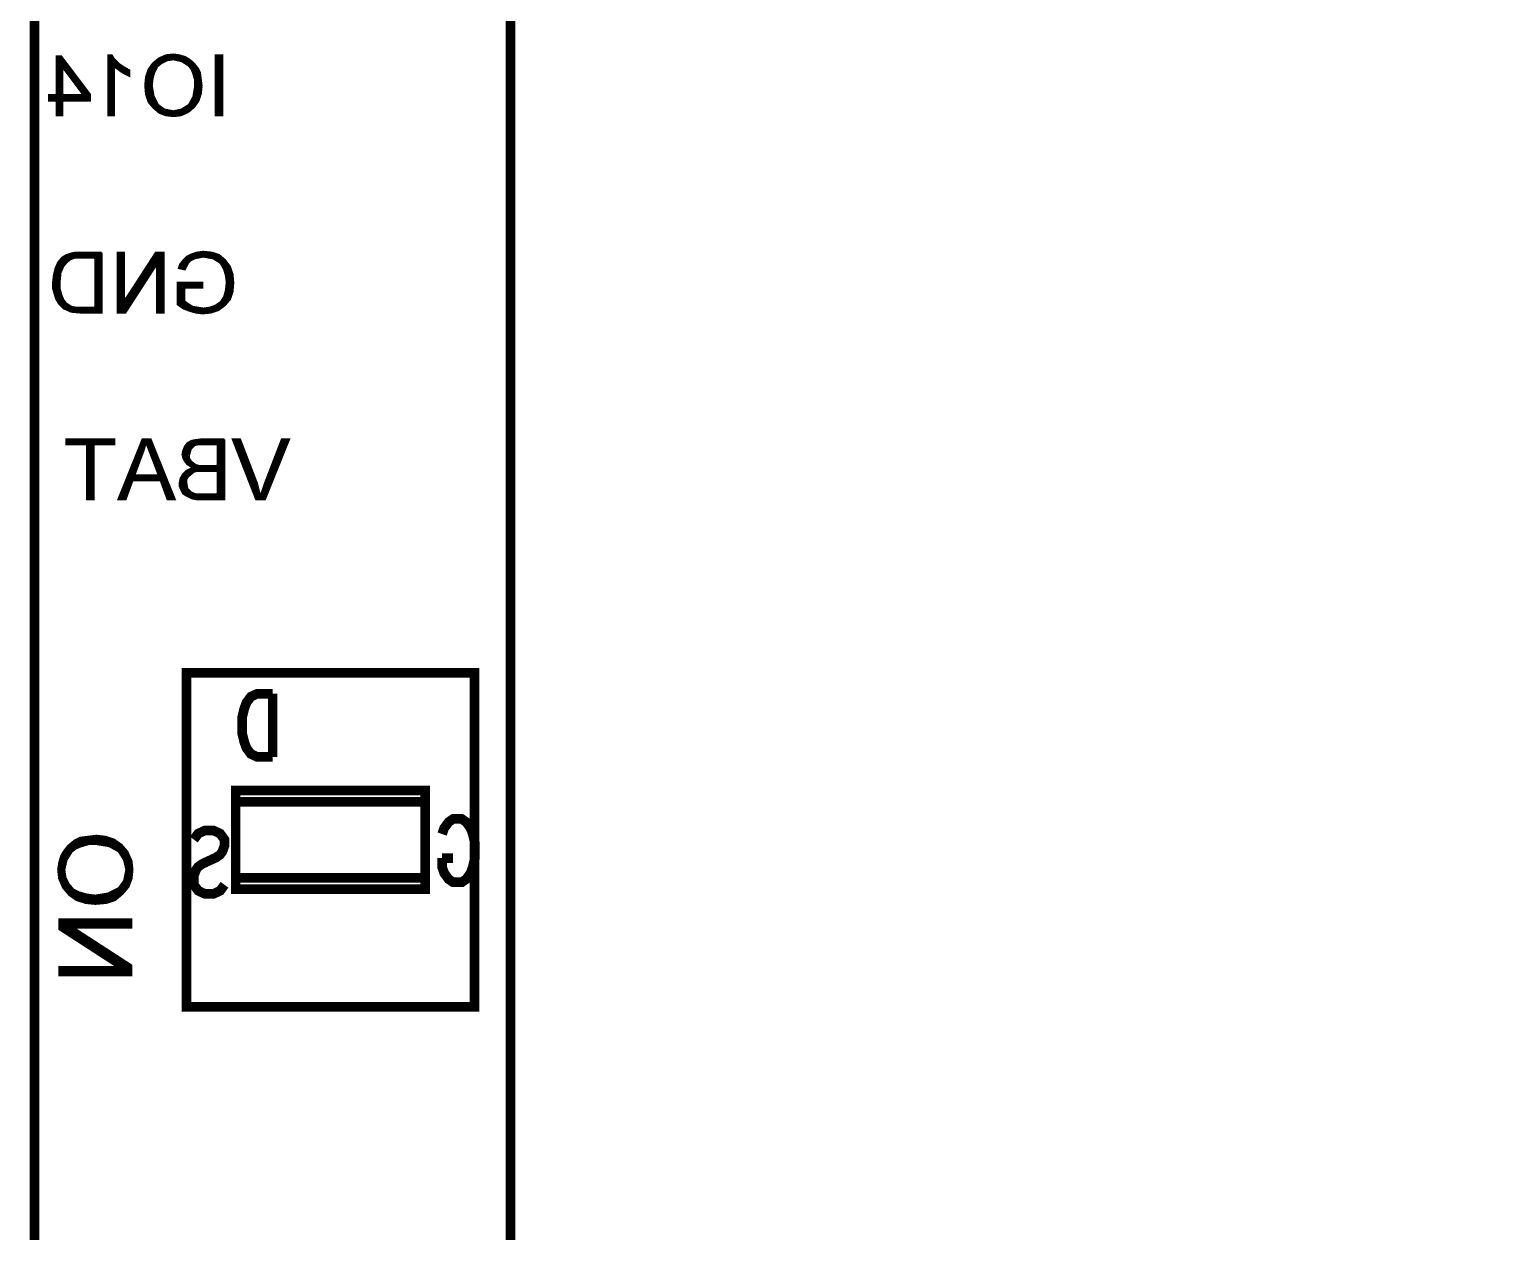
# Model space of a CAD drawing. Extents: x 1.36 to 3.09, y 1.35 to 6.
# Drawn here: x 1.356 to 2.124, y 3.575 to 4.199 of the extents above; entities that cross this region are included whole.
import ezdxf

# ---------------------------------------------------------------- set-up
doc = ezdxf.new("R2010")
doc.units = 0
doc.layers.add('SSB004129_PHO', color=12, linetype='CONTINUOUS')

msp = doc.modelspace()

# ---------------------------------------------------------------- linework, layer by layer
at = {"layer": 'SSB004129_PHO'}
for points, const_width in [([(1.35854, 1.43433), (1.35854, 5.6261)], 0.005), ([(1.60577, 5.20801), (1.60577, 2.19501), (2.43254, 2.19501), (2.43254, 5.20801), (1.60577, 5.20801)], 0.005), ([(1.38736, 4.16498), (1.37243, 4.18474), (1.37006, 4.18474), (1.37006, 4.16515), (1.36956, 4.16465), (1.36604, 4.16465), (1.36604, 4.16163), (1.36956, 4.16163), (1.37006, 4.16113), (1.37006, 4.15404), (1.37308, 4.15404), (1.37308, 4.16113), (1.37358, 4.16163), (1.38736, 4.16163), (1.38736, 4.16498)], 0.001), ([(1.371, 4.15404), (1.371, 4.18474)], 0.001), ([(1.372, 4.15404), (1.372, 4.18474)], 0.001), ([(1.373, 4.15404), (1.373, 4.18399)], 0.001), ([(1.374, 4.17792), (1.374, 4.18267)], 0.001), ([(1.375, 4.17659), (1.375, 4.18134)], 0.001), ([(1.376, 4.17525), (1.376, 4.18002)], 0.001), ([(1.4079, 4.17736), (1.40502, 4.179), (1.405, 4.17902), (1.40232, 4.18081), (1.40224, 4.18087), (1.40001, 4.1831), (1.39993, 4.1832), (1.39874, 4.18519), (1.39684, 4.18519), (1.39684, 4.15404), (1.39986, 4.15404), (1.39986, 4.17854), (1.40066, 4.17894), (1.4042, 4.17629), (1.4079, 4.17444), (1.4079, 4.17736)], 0.001), ([(1.397, 4.15404), (1.397, 4.18519)], 0.001), ([(1.398, 4.15404), (1.398, 4.18519)], 0.001), ([(1.399, 4.15404), (1.399, 4.18475)], 0.001), ([(1.4, 4.17889), (1.4, 4.18311)], 0.001), ([(1.401, 4.17869), (1.401, 4.18211)], 0.001), ([(1.402, 4.17794), (1.402, 4.18111)], 0.001), ([(1.403, 4.17719), (1.403, 4.18035)], 0.001), ([(1.404, 4.17644), (1.404, 4.17968)], 0.001), ([(1.405, 4.17589), (1.405, 4.17902)], 0.001), ([(1.44539, 4.16916), (1.44452, 4.17616), (1.44324, 4.17871), (1.44108, 4.18131), (1.43892, 4.18304), (1.43677, 4.18433), (1.43374, 4.1852), (1.43071, 4.18563), (1.42683, 4.1852), (1.42295, 4.18347), (1.41993, 4.18088), (1.41778, 4.17787), (1.41648, 4.17397), (1.41604, 4.16961), (1.41648, 4.16481), (1.41777, 4.16094), (1.42036, 4.15792), (1.42339, 4.15532), (1.42682, 4.15403), (1.43072, 4.1536), (1.4346, 4.15403), (1.43848, 4.15576)], 0.001), ([(1.419, 4.1595), (1.419, 4.17958)], 0.001), ([(1.44193, 4.17229), (1.44193, 4.16917), (1.44193, 4.16909), (1.44103, 4.16373), (1.44098, 4.16357), (1.43875, 4.15955), (1.43857, 4.15937), (1.435, 4.15714), (1.43485, 4.15707), (1.43083, 4.15618), (1.43062, 4.15618), (1.42616, 4.15707), (1.42596, 4.15715), (1.42284, 4.15939), (1.42268, 4.15957), (1.42045, 4.16403), (1.4204, 4.16418), (1.41951, 4.16953), (1.4195, 4.16961), (1.41951, 4.16968), (1.41996, 4.17325), (1.41997, 4.17332), (1.42086, 4.17645), (1.4209, 4.17653), (1.42224, 4.17921), (1.42237, 4.17938), (1.4246, 4.18117), (1.42469, 4.18122), (1.42737, 4.18256), (1.42752, 4.18261), (1.43065, 4.18306), (1.43083, 4.18305), (1.43485, 4.18216), (1.435, 4.18209), (1.43857, 4.17986), (1.43871, 4.17974), (1.44005, 4.17795), (1.44011, 4.17784), (1.441, 4.1756), (1.44102, 4.17556), (1.44191, 4.17243), (1.44193, 4.17229)], 0.001), ([(1.42, 4.17343), (1.42, 4.18094)], 0.001), ([(1.421, 4.17674), (1.421, 4.1818)], 0.001), ([(1.422, 4.17874), (1.422, 4.18266)], 0.001), ([(1.423, 4.17988), (1.423, 4.18349)], 0.001), ([(1.424, 4.18068), (1.424, 4.18394)], 0.001), ([(1.425, 4.18138), (1.425, 4.18438)], 0.001), ([(1.426, 4.18188), (1.426, 4.18483)], 0.001), ([(1.427, 4.18238), (1.427, 4.18522)], 0.001), ([(1.428, 4.18268), (1.428, 4.18533)], 0.001), ([(1.429, 4.18282), (1.429, 4.18544)], 0.001), ([(1.43, 4.18296), (1.43, 4.18555)], 0.001), ([(1.431, 4.18301), (1.431, 4.18559)], 0.001), ([(1.432, 4.18279), (1.432, 4.18544)], 0.001), ([(1.433, 4.18257), (1.433, 4.1853)], 0.001), ([(1.434, 4.18234), (1.434, 4.18512)], 0.001), ([(1.435, 4.18209), (1.435, 4.18484)], 0.001), ([(1.436, 4.18147), (1.436, 4.18455)], 0.001), ([(1.437, 4.18084), (1.437, 4.18419)], 0.001), ([(1.438, 4.18022), (1.438, 4.18359)], 0.001), ([(1.439, 4.17935), (1.439, 4.18297)], 0.001), ([(1.44, 4.17801), (1.44, 4.18217)], 0.001), ([(1.441, 4.17562), (1.441, 4.18137)], 0.001), ([(1.442, 4.15904), (1.442, 4.18021)], 0.001), ([(1.443, 4.16044), (1.443, 4.17901)], 0.001), ([(1.45611, 4.18519), (1.45265, 4.18519), (1.45265, 4.15404), (1.45611, 4.15404), (1.45611, 4.18519)], 0.001), ([(1.453, 4.15404), (1.453, 4.18519)], 0.001), ([(1.454, 4.15404), (1.454, 4.18519)], 0.001), ([(1.455, 4.15404), (1.455, 4.18519)], 0.001), ([(1.456, 4.15404), (1.456, 4.18519)], 0.001), ([(1.38345, 4.16515), (1.38295, 4.16465), (1.37358, 4.16465), (1.37308, 4.16515), (1.37308, 4.17765), (1.37398, 4.17795), (1.38335, 4.16545), (1.38345, 4.16515)], 0.001), ([(1.377, 4.17392), (1.377, 4.1787)], 0.001), ([(1.378, 4.17259), (1.378, 4.17737)], 0.001), ([(1.379, 4.17125), (1.379, 4.17605)], 0.001), ([(1.38, 4.16992), (1.38, 4.17473)], 0.001), ([(1.381, 4.16859), (1.381, 4.1734)], 0.001), ([(1.382, 4.16725), (1.382, 4.17208)], 0.001), ([(1.406, 4.17539), (1.406, 4.17844)], 0.001), ([(1.407, 4.17489), (1.407, 4.17787)], 0.001), ([(1.417, 4.16325), (1.417, 4.17554)], 0.001), ([(1.418, 4.16067), (1.418, 4.17818)], 0.001), ([(1.444, 4.16238), (1.444, 4.1772)], 0.001), ([(1.445, 4.16562), (1.445, 4.17232)], 0.001), ([(1.367, 4.16163), (1.367, 4.16465)], 0.001), ([(1.368, 4.16163), (1.368, 4.16465)], 0.001), ([(1.369, 4.16163), (1.369, 4.16465)], 0.001), ([(1.37, 4.16137), (1.37, 4.16492)], 0.001), ([(1.374, 4.16163), (1.374, 4.16465)], 0.001), ([(1.375, 4.16163), (1.375, 4.16465)], 0.001), ([(1.376, 4.16163), (1.376, 4.16465)], 0.001), ([(1.377, 4.16163), (1.377, 4.16465)], 0.001), ([(1.378, 4.16163), (1.378, 4.16465)], 0.001), ([(1.379, 4.16163), (1.379, 4.16465)], 0.001), ([(1.38, 4.16163), (1.38, 4.16465)], 0.001), ([(1.381, 4.16163), (1.381, 4.16465)], 0.001), ([(1.382, 4.16163), (1.382, 4.16465)], 0.001), ([(1.383, 4.16592), (1.383, 4.17076)], 0.001), ([(1.383, 4.16163), (1.383, 4.16465)], 0.001), ([(1.384, 4.16163), (1.384, 4.16943)], 0.001), ([(1.385, 4.16163), (1.385, 4.16811)], 0.001), ([(1.386, 4.16163), (1.386, 4.16679)], 0.001), ([(1.387, 4.16163), (1.387, 4.16546)], 0.001), ([(1.42, 4.15834), (1.42, 4.1666)], 0.001), ([(1.43848, 4.15576), (1.44151, 4.15835), (1.44366, 4.16136), (1.44496, 4.16526), (1.44539, 4.16916)], 0.001), ([(1.441, 4.15791), (1.441, 4.16361)], 0.001), ([(1.421, 4.15737), (1.421, 4.16294)], 0.001), ([(1.422, 4.15651), (1.422, 4.16094)], 0.001), ([(1.423, 4.15565), (1.423, 4.15927)], 0.001), ([(1.424, 4.15509), (1.424, 4.15856)], 0.001), ([(1.425, 4.15472), (1.425, 4.15784)], 0.001), ([(1.426, 4.15434), (1.426, 4.15713)], 0.001), ([(1.427, 4.15401), (1.427, 4.1569)], 0.001), ([(1.428, 4.1539), (1.428, 4.1567)], 0.001), ([(1.429, 4.15379), (1.429, 4.1565)], 0.001), ([(1.43, 4.15368), (1.43, 4.1563)], 0.001), ([(1.431, 4.15363), (1.431, 4.15622)], 0.001), ([(1.432, 4.15374), (1.432, 4.15644)], 0.001), ([(1.433, 4.15385), (1.433, 4.15666)], 0.001), ([(1.434, 4.15396), (1.434, 4.15689)], 0.001), ([(1.435, 4.15421), (1.435, 4.15714)], 0.001), ([(1.436, 4.15465), (1.436, 4.15776)], 0.001), ([(1.437, 4.1551), (1.437, 4.15839)], 0.001), ([(1.438, 4.15554), (1.438, 4.15901)], 0.001), ([(1.439, 4.1562), (1.439, 4.16001)], 0.001), ([(1.44, 4.15705), (1.44, 4.16181)], 0.001), ([(1.37504, 4.08153), (1.37293, 4.08026), (1.3708, 4.0777), (1.36951, 4.07468), (1.36863, 4.07118), (1.36819, 4.06722), (1.36819, 4.0642), (1.36906, 4.06115), (1.36993, 4.05853), (1.37121, 4.0564), (1.37378, 4.05383), (1.37764, 4.05212), (1.38245, 4.05168), (1.39353, 4.05168), (1.39353, 4.08282)], 0.001), ([(1.39007, 4.07975), (1.39007, 4.05475), (1.38957, 4.05425), (1.38019, 4.05425), (1.38009, 4.05426), (1.37786, 4.05471), (1.37768, 4.05478), (1.375, 4.05657), (1.37488, 4.05668), (1.37354, 4.05847), (1.37348, 4.05858), (1.37258, 4.06082), (1.37257, 4.06087), (1.37168, 4.06399), (1.37166, 4.06413), (1.37166, 4.06725), (1.37166, 4.0673), (1.3721, 4.07221), (1.37214, 4.07236), (1.37348, 4.07549), (1.37355, 4.0756), (1.37534, 4.07783), (1.37543, 4.07792), (1.37721, 4.07926), (1.37733, 4.07932), (1.37956, 4.08022), (1.37975, 4.08025), (1.38957, 4.08025), (1.39007, 4.07975)], 0.001), ([(1.372, 4.07106), (1.372, 4.07914)], 0.001), ([(1.373, 4.07436), (1.373, 4.0803)], 0.001), ([(1.374, 4.07616), (1.374, 4.0809)], 0.001), ([(1.375, 4.07741), (1.375, 4.0815)], 0.001), ([(1.3798, 4.08282), (1.37764, 4.08239), (1.37504, 4.08153)], 0.001), ([(1.376, 4.07835), (1.376, 4.08185)], 0.001), ([(1.377, 4.0791), (1.377, 4.08218)], 0.001), ([(1.378, 4.07959), (1.378, 4.08246)], 0.001), ([(1.379, 4.07999), (1.379, 4.08266)], 0.001), ([(1.39353, 4.08282), (1.3798, 4.08282)], 0.001), ([(1.38, 4.08025), (1.38, 4.08282)], 0.001), ([(1.381, 4.08025), (1.381, 4.08282)], 0.001), ([(1.382, 4.08025), (1.382, 4.08282)], 0.001), ([(1.383, 4.08025), (1.383, 4.08282)], 0.001), ([(1.384, 4.08025), (1.384, 4.08282)], 0.001), ([(1.385, 4.08025), (1.385, 4.08282)], 0.001), ([(1.386, 4.08025), (1.386, 4.08282)], 0.001), ([(1.387, 4.08025), (1.387, 4.08282)], 0.001), ([(1.388, 4.08025), (1.388, 4.08282)], 0.001), ([(1.389, 4.08025), (1.389, 4.08282)], 0.001), ([(1.39, 4.08), (1.39, 4.08282)], 0.001), ([(1.391, 4.05168), (1.391, 4.08282)], 0.001), ([(1.392, 4.05168), (1.392, 4.08282)], 0.001), ([(1.393, 4.05168), (1.393, 4.08282)], 0.001), ([(1.42567, 4.08282), (1.42154, 4.08282), (1.40606, 4.05894), (1.40514, 4.05922), (1.40514, 4.08282), (1.40167, 4.08282), (1.40167, 4.05168), (1.40581, 4.05168), (1.42129, 4.07556), (1.42221, 4.07529), (1.42221, 4.05168), (1.42567, 4.05168), (1.42567, 4.08282)], 0.001), ([(1.402, 4.05168), (1.402, 4.08282)], 0.001), ([(1.403, 4.05168), (1.403, 4.08282)], 0.001), ([(1.404, 4.05168), (1.404, 4.08282)], 0.001), ([(1.405, 4.05168), (1.405, 4.08282)], 0.001), ([(1.419, 4.07203), (1.419, 4.07891)], 0.001), ([(1.42, 4.07357), (1.42, 4.08046)], 0.001), ([(1.421, 4.07511), (1.421, 4.082)], 0.001), ([(1.422, 4.0757), (1.422, 4.08282)], 0.001), ([(1.423, 4.05168), (1.423, 4.08282)], 0.001), ([(1.424, 4.05168), (1.424, 4.08282)], 0.001), ([(1.425, 4.05168), (1.425, 4.08282)], 0.001), ([(1.46183, 4.06725), (1.4614, 4.07161), (1.4601, 4.0755), (1.4575, 4.07896), (1.45449, 4.08154), (1.45062, 4.08283), (1.44627, 4.08327), (1.4428, 4.08283), (1.44021, 4.08197), (1.43763, 4.08068), (1.43592, 4.07897), (1.43421, 4.07683), (1.43352, 4.07476), (1.43662, 4.07408), (1.43823, 4.0773), (1.43832, 4.07743), (1.43966, 4.07877), (1.43979, 4.07886), (1.44158, 4.07975), (1.4417, 4.0798), (1.44617, 4.08069), (1.44635, 4.08069), (1.45126, 4.0798), (1.45144, 4.07973), (1.45501, 4.0775), (1.45518, 4.07732), (1.45697, 4.0742), (1.45701, 4.07409), (1.4579, 4.07096), (1.45792, 4.07089), (1.45837, 4.06731), (1.45837, 4.06725), (1.45837, 4.0672), (1.45792, 4.06318), (1.4579, 4.0631), (1.45701, 4.05997), (1.45695, 4.05983), (1.45516, 4.05715), (1.45502, 4.05702), (1.45234, 4.05523), (1.45223, 4.05517), (1.44955, 4.05428), (1.44946, 4.05426), (1.44633, 4.05381), (1.44618, 4.05381), (1.44082, 4.05471), (1.44065, 4.05477), (1.43842, 4.05611), (1.43837, 4.05614), (1.43659, 4.05748), (1.43639, 4.05788), (1.43639, 4.06413), (1.43689, 4.06463), (1.44576, 4.06463), (1.44576, 4.0672), (1.43292, 4.0672), (1.43292, 4.0559), (1.43579, 4.05386), (1.43928, 4.05255), (1.44235, 4.05167), (1.44582, 4.05124), (1.45018, 4.05167), (1.45406, 4.05297), (1.45753, 4.05557), (1.46011, 4.05858), (1.4614, 4.06244), (1.46183, 4.06725)], 0.001), ([(1.436, 4.07421), (1.436, 4.07905)], 0.001), ([(1.437, 4.07484), (1.437, 4.08005)], 0.001), ([(1.438, 4.07684), (1.438, 4.08087)], 0.001), ([(1.439, 4.07811), (1.439, 4.08137)], 0.001), ([(1.44, 4.07897), (1.44, 4.08187)], 0.001), ([(1.441, 4.07947), (1.441, 4.08223)], 0.001), ([(1.442, 4.07986), (1.442, 4.08257)], 0.001), ([(1.443, 4.08006), (1.443, 4.08286)], 0.001), ([(1.444, 4.08026), (1.444, 4.08298)], 0.001), ([(1.445, 4.08046), (1.445, 4.08311)], 0.001), ([(1.446, 4.08066), (1.446, 4.08323)], 0.001), ([(1.447, 4.08057), (1.447, 4.08319)], 0.001), ([(1.448, 4.08039), (1.448, 4.08309)], 0.001), ([(1.449, 4.08021), (1.449, 4.08299)], 0.001), ([(1.45, 4.08003), (1.45, 4.08289)], 0.001), ([(1.451, 4.07985), (1.451, 4.08271)], 0.001), ([(1.452, 4.07938), (1.452, 4.08237)], 0.001), ([(1.453, 4.07875), (1.453, 4.08204)], 0.001), ([(1.454, 4.07813), (1.454, 4.08171)], 0.001), ([(1.455, 4.0775), (1.455, 4.08111)], 0.001), ([(1.456, 4.07589), (1.456, 4.08025)], 0.001), ([(1.457, 4.07412), (1.457, 4.07939)], 0.001), ([(1.369, 4.06137), (1.369, 4.07266)], 0.001), ([(1.37, 4.05843), (1.37, 4.07583)], 0.001), ([(1.371, 4.05676), (1.371, 4.07794)], 0.001), ([(1.415, 4.06586), (1.415, 4.07274)], 0.001), ([(1.416, 4.0674), (1.416, 4.07428)], 0.001), ([(1.417, 4.06894), (1.417, 4.07583)], 0.001), ([(1.418, 4.07048), (1.418, 4.07737)], 0.001), ([(1.434, 4.07466), (1.434, 4.0762)], 0.001), ([(1.435, 4.07443), (1.435, 4.07782)], 0.001), ([(1.458, 4.07025), (1.458, 4.0783)], 0.001), ([(1.459, 4.05728), (1.459, 4.07697)], 0.001), ([(1.46, 4.05845), (1.46, 4.07563)], 0.001), ([(1.461, 4.06126), (1.461, 4.0728)], 0.001), ([(1.41, 4.05814), (1.41, 4.06503)], 0.001), ([(1.411, 4.05968), (1.411, 4.06657)], 0.001), ([(1.412, 4.06123), (1.412, 4.06811)], 0.001), ([(1.413, 4.06277), (1.413, 4.06966)], 0.001), ([(1.414, 4.06431), (1.414, 4.0712)], 0.001), ([(1.433, 4.05585), (1.433, 4.0672)], 0.001), ([(1.434, 4.05513), (1.434, 4.0672)], 0.001), ([(1.435, 4.05442), (1.435, 4.0672)], 0.001), ([(1.436, 4.05378), (1.436, 4.0672)], 0.001), ([(1.437, 4.06463), (1.437, 4.0672)], 0.001), ([(1.438, 4.06463), (1.438, 4.0672)], 0.001), ([(1.439, 4.06463), (1.439, 4.0672)], 0.001), ([(1.44, 4.06463), (1.44, 4.0672)], 0.001), ([(1.441, 4.06463), (1.441, 4.0672)], 0.001), ([(1.442, 4.06463), (1.442, 4.0672)], 0.001), ([(1.443, 4.06463), (1.443, 4.0672)], 0.001), ([(1.444, 4.06463), (1.444, 4.0672)], 0.001), ([(1.445, 4.06463), (1.445, 4.0672)], 0.001), ([(1.458, 4.05612), (1.458, 4.06389)], 0.001), ([(1.372, 4.05562), (1.372, 4.06285)], 0.001), ([(1.373, 4.05462), (1.373, 4.05978)], 0.001), ([(1.374, 4.05374), (1.374, 4.05786)], 0.001), ([(1.375, 4.05329), (1.375, 4.05657)], 0.001), ([(1.376, 4.05285), (1.376, 4.0559)], 0.001), ([(1.406, 4.05197), (1.406, 4.05887)], 0.001), ([(1.407, 4.05351), (1.407, 4.0604)], 0.001), ([(1.408, 4.05506), (1.408, 4.06194)], 0.001), ([(1.409, 4.0566), (1.409, 4.06348)], 0.001), ([(1.437, 4.0534), (1.437, 4.05717)], 0.001), ([(1.438, 4.05303), (1.438, 4.05642)], 0.001), ([(1.454, 4.05295), (1.454, 4.05633)], 0.001), ([(1.455, 4.05367), (1.455, 4.057)], 0.001), ([(1.456, 4.05442), (1.456, 4.05841)], 0.001), ([(1.457, 4.05517), (1.457, 4.05994)], 0.001), ([(1.377, 4.0524), (1.377, 4.05524)], 0.001), ([(1.378, 4.05209), (1.378, 4.05468)], 0.001), ([(1.379, 4.05199), (1.379, 4.05448)], 0.001), ([(1.38, 4.0519), (1.38, 4.05428)], 0.001), ([(1.381, 4.05181), (1.381, 4.05425)], 0.001), ([(1.382, 4.05172), (1.382, 4.05425)], 0.001), ([(1.383, 4.05168), (1.383, 4.05425)], 0.001), ([(1.384, 4.05168), (1.384, 4.05425)], 0.001), ([(1.385, 4.05168), (1.385, 4.05425)], 0.001), ([(1.386, 4.05168), (1.386, 4.05425)], 0.001), ([(1.387, 4.05168), (1.387, 4.05425)], 0.001), ([(1.388, 4.05168), (1.388, 4.05425)], 0.001), ([(1.389, 4.05168), (1.389, 4.05425)], 0.001), ([(1.39, 4.05168), (1.39, 4.0545)], 0.001), ([(1.439, 4.05265), (1.439, 4.05576)], 0.001), ([(1.44, 4.05234), (1.44, 4.05516)], 0.001), ([(1.441, 4.05206), (1.441, 4.05468)], 0.001), ([(1.442, 4.05177), (1.442, 4.05451)], 0.001), ([(1.443, 4.05159), (1.443, 4.05434)], 0.001), ([(1.444, 4.05147), (1.444, 4.05418)], 0.001), ([(1.445, 4.05134), (1.445, 4.05401)], 0.001), ([(1.446, 4.05126), (1.446, 4.05384)], 0.001), ([(1.447, 4.05136), (1.447, 4.05391)], 0.001), ([(1.448, 4.05146), (1.448, 4.05405)], 0.001), ([(1.449, 4.05156), (1.449, 4.05419)], 0.001), ([(1.45, 4.05166), (1.45, 4.05443)], 0.001), ([(1.451, 4.05195), (1.451, 4.05476)], 0.001), ([(1.452, 4.05228), (1.452, 4.0551)], 0.001), ([(1.453, 4.05261), (1.453, 4.05567)], 0.001), ([(1.39997, 3.98597), (1.37508, 3.98597), (1.37508, 3.9834), (1.38529, 3.9834), (1.38579, 3.9829), (1.38579, 3.95483), (1.38926, 3.95483), (1.38926, 3.9829), (1.38976, 3.9834), (1.39997, 3.9834), (1.39997, 3.98597)], 0.001), ([(1.376, 3.9834), (1.376, 3.98597)], 0.001), ([(1.377, 3.9834), (1.377, 3.98597)], 0.001), ([(1.378, 3.9834), (1.378, 3.98597)], 0.001), ([(1.379, 3.9834), (1.379, 3.98597)], 0.001), ([(1.38, 3.9834), (1.38, 3.98597)], 0.001), ([(1.381, 3.9834), (1.381, 3.98597)], 0.001), ([(1.382, 3.9834), (1.382, 3.98597)], 0.001), ([(1.383, 3.9834), (1.383, 3.98597)], 0.001), ([(1.384, 3.9834), (1.384, 3.98597)], 0.001), ([(1.385, 3.9834), (1.385, 3.98597)], 0.001), ([(1.386, 3.95483), (1.386, 3.98597)], 0.001), ([(1.387, 3.95483), (1.387, 3.98597)], 0.001), ([(1.388, 3.95483), (1.388, 3.98597)], 0.001), ([(1.389, 3.95483), (1.389, 3.98597)], 0.001), ([(1.39, 3.9834), (1.39, 3.98597)], 0.001), ([(1.391, 3.9834), (1.391, 3.98597)], 0.001), ([(1.392, 3.9834), (1.392, 3.98597)], 0.001), ([(1.393, 3.9834), (1.393, 3.98597)], 0.001), ([(1.394, 3.9834), (1.394, 3.98597)], 0.001), ([(1.395, 3.9834), (1.395, 3.98597)], 0.001), ([(1.396, 3.9834), (1.396, 3.98597)], 0.001), ([(1.397, 3.9834), (1.397, 3.98597)], 0.001), ([(1.398, 3.9834), (1.398, 3.98597)], 0.001), ([(1.399, 3.9834), (1.399, 3.98597)], 0.001), ([(1.43143, 3.95483), (1.41888, 3.98597), (1.41465, 3.98597), (1.40211, 3.95483), (1.40593, 3.95483), (1.40938, 3.96432), (1.40985, 3.96465), (1.42369, 3.96465), (1.42416, 3.96432), (1.42761, 3.95483), (1.43143, 3.95483)], 0.001), ([(1.42235, 3.96722), (1.41119, 3.96722), (1.41069, 3.96772), (1.41072, 3.9679), (1.41384, 3.97638), (1.41518, 3.97993), (1.41606, 3.98304), (1.41701, 3.98308), (1.41924, 3.97728), (1.42281, 3.9679), (1.42235, 3.96722)], 0.001), ([(1.412, 3.97138), (1.412, 3.9794)], 0.001), ([(1.413, 3.97409), (1.413, 3.98188)], 0.001), ([(1.414, 3.9768), (1.414, 3.98436)], 0.001), ([(1.415, 3.97947), (1.415, 3.98597)], 0.001), ([(1.416, 3.98282), (1.416, 3.98597)], 0.001), ([(1.417, 3.98311), (1.417, 3.98597)], 0.001), ([(1.418, 3.98051), (1.418, 3.98597)], 0.001), ([(1.419, 3.97791), (1.419, 3.98569)], 0.001), ([(1.42, 3.97529), (1.42, 3.9832)], 0.001), ([(1.421, 3.97266), (1.421, 3.98072)], 0.001), ([(1.44026, 3.97129), (1.43998, 3.97085), (1.43738, 3.96954), (1.43569, 3.96786), (1.43443, 3.96575), (1.43401, 3.96366), (1.43401, 3.96157), (1.43486, 3.95945), (1.43568, 3.9578), (1.43688, 3.957), (1.44037, 3.95525), (1.44249, 3.95483), (1.45711, 3.95483), (1.45711, 3.98597)], 0.001), ([(1.45711, 3.98597), (1.44559, 3.98597), (1.44207, 3.98553), (1.43994, 3.98511), (1.43787, 3.98386), (1.43663, 3.98221), (1.43577, 3.98008), (1.43536, 3.978), (1.43577, 3.97638), (1.43661, 3.97468), (1.43787, 3.97301), (1.44001, 3.97172), (1.44026, 3.97129)], 0.001), ([(1.436, 3.97591), (1.436, 3.98064)], 0.001), ([(1.437, 3.97417), (1.437, 3.98271)], 0.001), ([(1.438, 3.97293), (1.438, 3.98394)], 0.001), ([(1.43881, 3.97754), (1.43883, 3.97768), (1.43972, 3.98081), (1.43985, 3.98102), (1.44164, 3.98281), (1.44189, 3.98295), (1.44412, 3.98339), (1.44422, 3.9834), (1.45315, 3.9834), (1.45365, 3.9829)], 0.001), ([(1.45365, 3.9829), (1.45365, 3.97263), (1.45315, 3.97213), (1.44422, 3.97213), (1.4441, 3.97215), (1.44231, 3.9726), (1.44212, 3.97269), (1.43989, 3.97448), (1.43979, 3.97459), (1.4389, 3.97593), (1.43881, 3.97621), (1.43881, 3.97754)], 0.001), ([(1.439, 3.97828), (1.439, 3.98454)], 0.001), ([(1.44, 3.98117), (1.44, 3.98512)], 0.001), ([(1.441, 3.98217), (1.441, 3.98532)], 0.001), ([(1.442, 3.98297), (1.442, 3.98552)], 0.001), ([(1.443, 3.98317), (1.443, 3.98565)], 0.001), ([(1.444, 3.98337), (1.444, 3.98577)], 0.001), ([(1.445, 3.9834), (1.445, 3.9859)], 0.001), ([(1.446, 3.9834), (1.446, 3.98597)], 0.001), ([(1.447, 3.9834), (1.447, 3.98597)], 0.001), ([(1.448, 3.9834), (1.448, 3.98597)], 0.001), ([(1.449, 3.9834), (1.449, 3.98597)], 0.001), ([(1.45, 3.9834), (1.45, 3.98597)], 0.001), ([(1.451, 3.9834), (1.451, 3.98597)], 0.001), ([(1.452, 3.9834), (1.452, 3.98597)], 0.001), ([(1.453, 3.9834), (1.453, 3.98597)], 0.001), ([(1.454, 3.95483), (1.454, 3.98597)], 0.001), ([(1.455, 3.95483), (1.455, 3.98597)], 0.001), ([(1.456, 3.95483), (1.456, 3.98597)], 0.001), ([(1.457, 3.95483), (1.457, 3.98597)], 0.001), ([(1.4908, 3.98597), (1.48698, 3.98597), (1.47817, 3.96309), (1.47639, 3.95774), (1.47543, 3.95778), (1.4741, 3.96311), (1.46531, 3.98597), (1.46147, 3.98597), (1.47358, 3.95483), (1.47826, 3.95483), (1.4908, 3.98597)], 0.001), ([(1.462, 3.98461), (1.462, 3.98597)], 0.001), ([(1.463, 3.98204), (1.463, 3.98597)], 0.001), ([(1.464, 3.97947), (1.464, 3.98597)], 0.001), ([(1.465, 3.9769), (1.465, 3.98597)], 0.001), ([(1.466, 3.97433), (1.466, 3.98417)], 0.001), ([(1.467, 3.97176), (1.467, 3.98157)], 0.001), ([(1.485, 3.97157), (1.485, 3.98084)], 0.001), ([(1.486, 3.97405), (1.486, 3.98344)], 0.001), ([(1.487, 3.97653), (1.487, 3.98597)], 0.001), ([(1.488, 3.97901), (1.488, 3.98597)], 0.001), ([(1.489, 3.9815), (1.489, 3.98597)], 0.001), ([(1.49, 3.98398), (1.49, 3.98597)], 0.001), ([(1.409, 3.96329), (1.409, 3.97195)], 0.001), ([(1.41, 3.96465), (1.41, 3.97443)], 0.001), ([(1.411, 3.96866), (1.411, 3.97691)], 0.001), ([(1.422, 3.97004), (1.422, 3.97824)], 0.001), ([(1.423, 3.96465), (1.423, 3.97576)], 0.001), ([(1.424, 3.96454), (1.424, 3.97327)], 0.001), ([(1.439, 3.97233), (1.439, 3.97577)], 0.001), ([(1.44, 3.97173), (1.44, 3.97439)], 0.001), ([(1.441, 3.96881), (1.441, 3.97359)], 0.001), ([(1.442, 3.96925), (1.442, 3.97279)], 0.001), ([(1.443, 3.9695), (1.443, 3.97242)], 0.001), ([(1.444, 3.96956), (1.444, 3.97217)], 0.001), ([(1.445, 3.96956), (1.445, 3.97213)], 0.001), ([(1.446, 3.96956), (1.446, 3.97213)], 0.001), ([(1.447, 3.96956), (1.447, 3.97213)], 0.001), ([(1.448, 3.96956), (1.448, 3.97213)], 0.001), ([(1.449, 3.96956), (1.449, 3.97213)], 0.001), ([(1.45, 3.96956), (1.45, 3.97213)], 0.001), ([(1.451, 3.96956), (1.451, 3.97213)], 0.001), ([(1.452, 3.96956), (1.452, 3.97213)], 0.001), ([(1.453, 3.96956), (1.453, 3.97213)], 0.001), ([(1.468, 3.96918), (1.468, 3.97897)], 0.001), ([(1.469, 3.96661), (1.469, 3.97637)], 0.001), ([(1.47, 3.96404), (1.47, 3.97377)], 0.001), ([(1.482, 3.96412), (1.482, 3.97304)], 0.001), ([(1.483, 3.9666), (1.483, 3.97564)], 0.001), ([(1.484, 3.96908), (1.484, 3.97824)], 0.001), ([(1.406, 3.95504), (1.406, 3.9645)], 0.001), ([(1.407, 3.95779), (1.407, 3.96698)], 0.001), ([(1.408, 3.96054), (1.408, 3.96947)], 0.001), ([(1.411, 3.96465), (1.411, 3.96726)], 0.001), ([(1.412, 3.96465), (1.412, 3.96722)], 0.001), ([(1.413, 3.96465), (1.413, 3.96722)], 0.001), ([(1.414, 3.96465), (1.414, 3.96722)], 0.001), ([(1.415, 3.96465), (1.415, 3.96722)], 0.001), ([(1.416, 3.96465), (1.416, 3.96722)], 0.001), ([(1.417, 3.96465), (1.417, 3.96722)], 0.001), ([(1.418, 3.96465), (1.418, 3.96722)], 0.001), ([(1.419, 3.96465), (1.419, 3.96722)], 0.001), ([(1.42, 3.96465), (1.42, 3.96722)], 0.001), ([(1.421, 3.96465), (1.421, 3.96722)], 0.001), ([(1.422, 3.96465), (1.422, 3.96722)], 0.001), ([(1.425, 3.962), (1.425, 3.97079)], 0.001), ([(1.426, 3.95925), (1.426, 3.96831)], 0.001), ([(1.427, 3.9565), (1.427, 3.96582)], 0.001), ([(1.435, 3.95916), (1.435, 3.96671)], 0.001), ([(1.436, 3.95759), (1.436, 3.96817)], 0.001), ([(1.437, 3.95694), (1.437, 3.96917)], 0.001), ([(1.43747, 3.96505), (1.43756, 3.96532), (1.43845, 3.96666), (1.43854, 3.96677), (1.44122, 3.969), (1.44142, 3.9691), (1.44321, 3.96955), (1.44333, 3.96956), (1.45315, 3.96956), (1.45365, 3.96906)], 0.001), ([(1.45365, 3.96906), (1.45365, 3.9579), (1.45315, 3.9574), (1.44244, 3.9574), (1.44225, 3.95744), (1.44002, 3.95833), (1.43985, 3.95844), (1.43806, 3.96023), (1.43793, 3.9605), (1.43748, 3.96318), (1.43747, 3.96326), (1.43747, 3.96505)], 0.001), ([(1.438, 3.96599), (1.438, 3.96986)], 0.001), ([(1.439, 3.96715), (1.439, 3.97036)], 0.001), ([(1.44, 3.96798), (1.44, 3.97086)], 0.001), ([(1.471, 3.96147), (1.471, 3.97117)], 0.001), ([(1.472, 3.9589), (1.472, 3.96857)], 0.001), ([(1.473, 3.95633), (1.473, 3.96597)], 0.001), ([(1.479, 3.95667), (1.479, 3.96524)], 0.001), ([(1.48, 3.95915), (1.48, 3.96784)], 0.001), ([(1.481, 3.96164), (1.481, 3.97044)], 0.001), ([(1.403, 3.95483), (1.403, 3.95705)], 0.001), ([(1.404, 3.95483), (1.404, 3.95954)], 0.001), ([(1.405, 3.95483), (1.405, 3.96202)], 0.001), ([(1.428, 3.95483), (1.428, 3.96334)], 0.001), ([(1.429, 3.95483), (1.429, 3.96086)], 0.001), ([(1.43, 3.95483), (1.43, 3.95838)], 0.001), ([(1.438, 3.95644), (1.438, 3.96031)], 0.001), ([(1.439, 3.95594), (1.439, 3.95929)], 0.001), ([(1.44, 3.95544), (1.44, 3.95834)], 0.001), ([(1.441, 3.95513), (1.441, 3.95794)], 0.001), ([(1.442, 3.95493), (1.442, 3.95754)], 0.001), ([(1.443, 3.95483), (1.443, 3.9574)], 0.001), ([(1.444, 3.95483), (1.444, 3.9574)], 0.001), ([(1.445, 3.95483), (1.445, 3.9574)], 0.001), ([(1.446, 3.95483), (1.446, 3.9574)], 0.001), ([(1.447, 3.95483), (1.447, 3.9574)], 0.001), ([(1.448, 3.95483), (1.448, 3.9574)], 0.001), ([(1.449, 3.95483), (1.449, 3.9574)], 0.001), ([(1.45, 3.95483), (1.45, 3.9574)], 0.001), ([(1.451, 3.95483), (1.451, 3.9574)], 0.001), ([(1.452, 3.95483), (1.452, 3.9574)], 0.001), ([(1.453, 3.95483), (1.453, 3.9574)], 0.001), ([(1.474, 3.95483), (1.474, 3.96337)], 0.001), ([(1.475, 3.95483), (1.475, 3.95951)], 0.001), ([(1.476, 3.95483), (1.476, 3.95741)], 0.001), ([(1.477, 3.95483), (1.477, 3.95957)], 0.001), ([(1.478, 3.95483), (1.478, 3.96257)], 0.001), ([(1.431, 3.95483), (1.431, 3.95589)], 0.001), ([(1.58704, 3.86475), (1.43743, 3.86475), (1.43743, 3.69152), (1.58704, 3.69152), (1.58704, 3.86475)], 0.005), ([(1.48223, 3.85395), (1.47428, 3.85395), (1.47087, 3.85238), (1.4686, 3.84926), (1.46746, 3.84613), (1.46632, 3.84145), (1.46632, 3.83363), (1.46746, 3.82895), (1.4686, 3.82582), (1.47087, 3.8227), (1.47428, 3.82113), (1.48223, 3.82113)], 0.005), ([(1.48223, 3.85395), (1.48223, 3.82113)], 0.005), ([(1.56145, 3.80372), (1.46302, 3.80372), (1.46302, 3.75254), (1.56145, 3.75254), (1.56145, 3.80372)], 0.005), ([(1.55948, 3.79782), (1.46499, 3.79782)], 0.005), ([(1.57019, 3.78113), (1.57132, 3.78426), (1.5736, 3.78738), (1.57587, 3.78895), (1.58042, 3.78895), (1.58269, 3.78738), (1.58496, 3.78426), (1.5861, 3.78113), (1.58723, 3.77645), (1.58723, 3.76863), (1.5861, 3.76395), (1.58496, 3.76082), (1.58269, 3.7577), (1.58042, 3.75613), (1.57587, 3.75613), (1.5736, 3.7577), (1.57132, 3.76082), (1.57019, 3.76395), (1.57019, 3.76863)], 0.005), ([(1.40948, 3.76257), (1.40896, 3.76726), (1.40688, 3.77194), (1.40375, 3.77559), (1.40011, 3.77819), (1.39541, 3.77976), (1.3907, 3.78028), (1.38227, 3.77923), (1.37919, 3.77769), (1.37606, 3.77508), (1.37397, 3.77246), (1.37241, 3.76987), (1.37137, 3.76622), (1.37085, 3.76256), (1.37137, 3.75788), (1.37345, 3.7532), (1.37657, 3.74955), (1.38021, 3.74695), (1.38491, 3.74539), (1.39017, 3.74486), (1.39595, 3.74539), (1.40063, 3.74694), (1.40427, 3.75007), (1.4074, 3.75372), (1.40896, 3.75787), (1.40948, 3.76257)], 0.001), ([(1.383, 3.77482), (1.383, 3.77932)], 0.001), ([(1.384, 3.77511), (1.384, 3.77944)], 0.001), ([(1.385, 3.77539), (1.385, 3.77957)], 0.001), ([(1.386, 3.77568), (1.386, 3.77969)], 0.001), ([(1.387, 3.77593), (1.387, 3.77982)], 0.001), ([(1.388, 3.77593), (1.388, 3.77994)], 0.001), ([(1.389, 3.77593), (1.389, 3.78007)], 0.001), ([(1.39, 3.77593), (1.39, 3.78019)], 0.001), ([(1.391, 3.77589), (1.391, 3.78025)], 0.001), ([(1.392, 3.77572), (1.392, 3.78014)], 0.001), ([(1.393, 3.77555), (1.393, 3.78003)], 0.001), ([(1.394, 3.77539), (1.394, 3.77992)], 0.001), ([(1.395, 3.77522), (1.395, 3.77981)], 0.001), ([(1.396, 3.77505), (1.396, 3.77956)], 0.001), ([(1.44132, 3.77826), (1.4436, 3.78138), (1.44701, 3.78295), (1.45155, 3.78295), (1.45496, 3.78138), (1.45723, 3.77826), (1.45723, 3.77513), (1.4561, 3.77201), (1.45496, 3.77045), (1.45269, 3.76888), (1.44587, 3.76576), (1.4436, 3.7642), (1.44246, 3.76263), (1.44132, 3.75951), (1.44132, 3.75482), (1.4436, 3.7517), (1.44701, 3.75013), (1.45155, 3.75013), (1.45496, 3.7517), (1.45723, 3.75482)], 0.005), ([(1.374, 3.75255), (1.374, 3.7725)], 0.001), ([(1.4062, 3.76257), (1.40619, 3.76247), (1.40512, 3.75712), (1.40503, 3.75692), (1.40236, 3.75317), (1.40217, 3.75302), (1.39682, 3.75034), (1.39667, 3.75029), (1.39025, 3.74922), (1.3901, 3.74922), (1.38582, 3.74975), (1.38574, 3.74977), (1.38199, 3.75084), (1.3819, 3.75087), (1.37869, 3.75248), (1.37852, 3.75262), (1.37638, 3.7553), (1.37632, 3.75538), (1.37472, 3.7586), (1.37467, 3.75875), (1.37413, 3.7625), (1.37413, 3.76257), (1.37414, 3.76268), (1.37521, 3.7675), (1.37527, 3.76766), (1.37795, 3.77194), (1.37808, 3.77208), (1.38022, 3.77369), (1.38033, 3.77375), (1.38301, 3.77482), (1.38306, 3.77484), (1.38681, 3.77591), (1.38695, 3.77593), (1.3907, 3.77593), (1.39078, 3.77592), (1.39721, 3.77485), (1.39737, 3.77479), (1.40219, 3.77212), (1.40237, 3.77194), (1.40505, 3.76766), (1.40512, 3.7675), (1.40619, 3.76268), (1.4062, 3.76257)], 0.001), ([(1.375, 3.76655), (1.375, 3.77375)], 0.001), ([(1.376, 3.76882), (1.376, 3.775)], 0.001), ([(1.377, 3.77042), (1.377, 3.77586)], 0.001), ([(1.378, 3.77201), (1.378, 3.7767)], 0.001), ([(1.379, 3.77277), (1.379, 3.77753)], 0.001), ([(1.38, 3.77352), (1.38, 3.77809)], 0.001), ([(1.381, 3.77402), (1.381, 3.77859)], 0.001), ([(1.382, 3.77442), (1.382, 3.77909)], 0.001), ([(1.397, 3.77489), (1.397, 3.77923)], 0.001), ([(1.398, 3.77444), (1.398, 3.7789)], 0.001), ([(1.399, 3.77389), (1.399, 3.77856)], 0.001), ([(1.4, 3.77333), (1.4, 3.77823)], 0.001), ([(1.401, 3.77278), (1.401, 3.77756)], 0.001), ([(1.402, 3.77222), (1.402, 3.77684)], 0.001), ([(1.403, 3.77094), (1.403, 3.77613)], 0.001), ([(1.404, 3.76934), (1.404, 3.7753)], 0.001), ([(1.405, 3.76774), (1.405, 3.77414)], 0.001), ([(1.406, 3.76352), (1.406, 3.77297)], 0.001), ([(1.407, 3.75325), (1.407, 3.77167)], 0.001), ([(1.372, 3.75646), (1.372, 3.76843)], 0.001), ([(1.373, 3.75421), (1.373, 3.77085)], 0.001), ([(1.408, 3.75531), (1.408, 3.76942)], 0.001), ([(1.409, 3.75824), (1.409, 3.7669)], 0.001), ([(1.57587, 3.76863), (1.57019, 3.76863)], 0.005), ([(1.371, 3.76117), (1.371, 3.76364)], 0.001), ([(1.375, 3.75139), (1.375, 3.75803)], 0.001), ([(1.405, 3.75092), (1.405, 3.75688)], 0.001), ([(1.406, 3.75208), (1.406, 3.76153)], 0.001), ([(1.55948, 3.75845), (1.46499, 3.75845)], 0.005), ([(1.376, 3.75022), (1.376, 3.75603)], 0.001), ([(1.377, 3.74925), (1.377, 3.75452)], 0.001), ([(1.378, 3.74853), (1.378, 3.75327)], 0.001), ([(1.379, 3.74782), (1.379, 3.75233)], 0.001), ([(1.38, 3.7471), (1.38, 3.75183)], 0.001), ([(1.381, 3.74669), (1.381, 3.75133)], 0.001), ([(1.382, 3.74636), (1.382, 3.75084)], 0.001), ([(1.383, 3.74602), (1.383, 3.75055)], 0.001), ([(1.384, 3.74569), (1.384, 3.75027)], 0.001), ([(1.385, 3.74538), (1.385, 3.74998)], 0.001), ([(1.386, 3.74528), (1.386, 3.74973)], 0.001), ([(1.387, 3.74518), (1.387, 3.74961)], 0.001), ([(1.388, 3.74508), (1.388, 3.74948)], 0.001), ([(1.389, 3.74498), (1.389, 3.74936)], 0.001), ([(1.39, 3.74488), (1.39, 3.74923)], 0.001), ([(1.391, 3.74494), (1.391, 3.74935)], 0.001), ([(1.392, 3.74503), (1.392, 3.74951)], 0.001), ([(1.393, 3.74512), (1.393, 3.74968)], 0.001), ([(1.394, 3.74521), (1.394, 3.74985)], 0.001), ([(1.395, 3.7453), (1.395, 3.75001)], 0.001), ([(1.396, 3.7454), (1.396, 3.75018)], 0.001), ([(1.397, 3.74573), (1.397, 3.75043)], 0.001), ([(1.398, 3.74607), (1.398, 3.75093)], 0.001), ([(1.399, 3.7464), (1.399, 3.75143)], 0.001), ([(1.4, 3.74673), (1.4, 3.75193)], 0.001), ([(1.401, 3.74726), (1.401, 3.75243)], 0.001), ([(1.402, 3.74812), (1.402, 3.75293)], 0.001), ([(1.403, 3.74898), (1.403, 3.75408)], 0.001), ([(1.404, 3.74984), (1.404, 3.75548)], 0.001), ([(1.40895, 3.73689), (1.37138, 3.73689), (1.37138, 3.73177), (1.40008, 3.71317), (1.40031, 3.71275), (1.39981, 3.71225), (1.37138, 3.71225), (1.37138, 3.70789), (1.40895, 3.70789), (1.40895, 3.71301), (1.38025, 3.73162), (1.38002, 3.73204), (1.38052, 3.73254), (1.40895, 3.73254), (1.40895, 3.73689)], 0.001), ([(1.372, 3.73137), (1.372, 3.73689)], 0.001), ([(1.373, 3.73072), (1.373, 3.73689)], 0.001), ([(1.374, 3.73007), (1.374, 3.73689)], 0.001), ([(1.375, 3.72942), (1.375, 3.73689)], 0.001), ([(1.376, 3.72878), (1.376, 3.73689)], 0.001), ([(1.377, 3.72813), (1.377, 3.73689)], 0.001), ([(1.378, 3.72748), (1.378, 3.73689)], 0.001), ([(1.379, 3.72683), (1.379, 3.73689)], 0.001), ([(1.38, 3.72618), (1.38, 3.73689)], 0.001), ([(1.381, 3.73254), (1.381, 3.73689)], 0.001), ([(1.382, 3.73254), (1.382, 3.73689)], 0.001), ([(1.383, 3.73254), (1.383, 3.73689)], 0.001), ([(1.384, 3.73254), (1.384, 3.73689)], 0.001), ([(1.385, 3.73254), (1.385, 3.73689)], 0.001), ([(1.386, 3.73254), (1.386, 3.73689)], 0.001), ([(1.387, 3.73254), (1.387, 3.73689)], 0.001), ([(1.388, 3.73254), (1.388, 3.73689)], 0.001), ([(1.389, 3.73254), (1.389, 3.73689)], 0.001), ([(1.39, 3.73254), (1.39, 3.73689)], 0.001), ([(1.391, 3.73254), (1.391, 3.73689)], 0.001), ([(1.392, 3.73254), (1.392, 3.73689)], 0.001), ([(1.393, 3.73254), (1.393, 3.73689)], 0.001), ([(1.394, 3.73254), (1.394, 3.73689)], 0.001), ([(1.395, 3.73254), (1.395, 3.73689)], 0.001), ([(1.396, 3.73254), (1.396, 3.73689)], 0.001), ([(1.397, 3.73254), (1.397, 3.73689)], 0.001), ([(1.398, 3.73254), (1.398, 3.73689)], 0.001), ([(1.399, 3.73254), (1.399, 3.73689)], 0.001), ([(1.4, 3.73254), (1.4, 3.73689)], 0.001), ([(1.401, 3.73254), (1.401, 3.73689)], 0.001), ([(1.402, 3.73254), (1.402, 3.73689)], 0.001), ([(1.403, 3.73254), (1.403, 3.73689)], 0.001), ([(1.404, 3.73254), (1.404, 3.73689)], 0.001), ([(1.405, 3.73254), (1.405, 3.73689)], 0.001), ([(1.406, 3.73254), (1.406, 3.73689)], 0.001), ([(1.407, 3.73254), (1.407, 3.73689)], 0.001), ([(1.408, 3.73254), (1.408, 3.73689)], 0.001), ([(1.381, 3.72554), (1.381, 3.73113)], 0.001), ([(1.382, 3.72489), (1.382, 3.73048)], 0.001), ([(1.383, 3.72424), (1.383, 3.72983)], 0.001), ([(1.384, 3.72359), (1.384, 3.72918)], 0.001), ([(1.385, 3.72294), (1.385, 3.72854)], 0.001), ([(1.386, 3.72229), (1.386, 3.72789)], 0.001), ([(1.387, 3.72165), (1.387, 3.72724)], 0.001), ([(1.388, 3.721), (1.388, 3.72659)], 0.001), ([(1.389, 3.72035), (1.389, 3.72594)], 0.001), ([(1.39, 3.7197), (1.39, 3.7253)], 0.001), ([(1.391, 3.71905), (1.391, 3.72465)], 0.001), ([(1.392, 3.71841), (1.392, 3.724)], 0.001), ([(1.393, 3.71776), (1.393, 3.72335)], 0.001), ([(1.394, 3.71711), (1.394, 3.7227)], 0.001), ([(1.395, 3.71646), (1.395, 3.72206)], 0.001), ([(1.396, 3.71581), (1.396, 3.72141)], 0.001), ([(1.397, 3.71516), (1.397, 3.72076)], 0.001), ([(1.398, 3.71452), (1.398, 3.72011)], 0.001), ([(1.399, 3.71387), (1.399, 3.71946)], 0.001), ([(1.4, 3.71322), (1.4, 3.71881)], 0.001), ([(1.401, 3.70789), (1.401, 3.71817)], 0.001), ([(1.372, 3.70789), (1.372, 3.71225)], 0.001), ([(1.373, 3.70789), (1.373, 3.71225)], 0.001), ([(1.374, 3.70789), (1.374, 3.71225)], 0.001), ([(1.375, 3.70789), (1.375, 3.71225)], 0.001), ([(1.376, 3.70789), (1.376, 3.71225)], 0.001), ([(1.377, 3.70789), (1.377, 3.71225)], 0.001), ([(1.378, 3.70789), (1.378, 3.71225)], 0.001), ([(1.379, 3.70789), (1.379, 3.71225)], 0.001), ([(1.38, 3.70789), (1.38, 3.71225)], 0.001), ([(1.381, 3.70789), (1.381, 3.71225)], 0.001), ([(1.382, 3.70789), (1.382, 3.71225)], 0.001), ([(1.383, 3.70789), (1.383, 3.71225)], 0.001), ([(1.384, 3.70789), (1.384, 3.71225)], 0.001), ([(1.385, 3.70789), (1.385, 3.71225)], 0.001), ([(1.386, 3.70789), (1.386, 3.71225)], 0.001), ([(1.387, 3.70789), (1.387, 3.71225)], 0.001), ([(1.388, 3.70789), (1.388, 3.71225)], 0.001), ([(1.389, 3.70789), (1.389, 3.71225)], 0.001), ([(1.39, 3.70789), (1.39, 3.71225)], 0.001), ([(1.391, 3.70789), (1.391, 3.71225)], 0.001), ([(1.392, 3.70789), (1.392, 3.71225)], 0.001), ([(1.393, 3.70789), (1.393, 3.71225)], 0.001), ([(1.394, 3.70789), (1.394, 3.71225)], 0.001), ([(1.395, 3.70789), (1.395, 3.71225)], 0.001), ([(1.396, 3.70789), (1.396, 3.71225)], 0.001), ([(1.397, 3.70789), (1.397, 3.71225)], 0.001), ([(1.398, 3.70789), (1.398, 3.71225)], 0.001), ([(1.399, 3.70789), (1.399, 3.71225)], 0.001), ([(1.4, 3.70789), (1.4, 3.71229)], 0.001), ([(1.402, 3.70789), (1.402, 3.71752)], 0.001), ([(1.403, 3.70789), (1.403, 3.71687)], 0.001), ([(1.404, 3.70789), (1.404, 3.71622)], 0.001), ([(1.405, 3.70789), (1.405, 3.71557)], 0.001), ([(1.406, 3.70789), (1.406, 3.71493)], 0.001), ([(1.407, 3.70789), (1.407, 3.71428)], 0.001), ([(1.408, 3.70789), (1.408, 3.71363)], 0.001)]:
    msp.add_lwpolyline(points, dxfattribs=dict(at, const_width=const_width))

doc.saveas('drawing.dxf')
